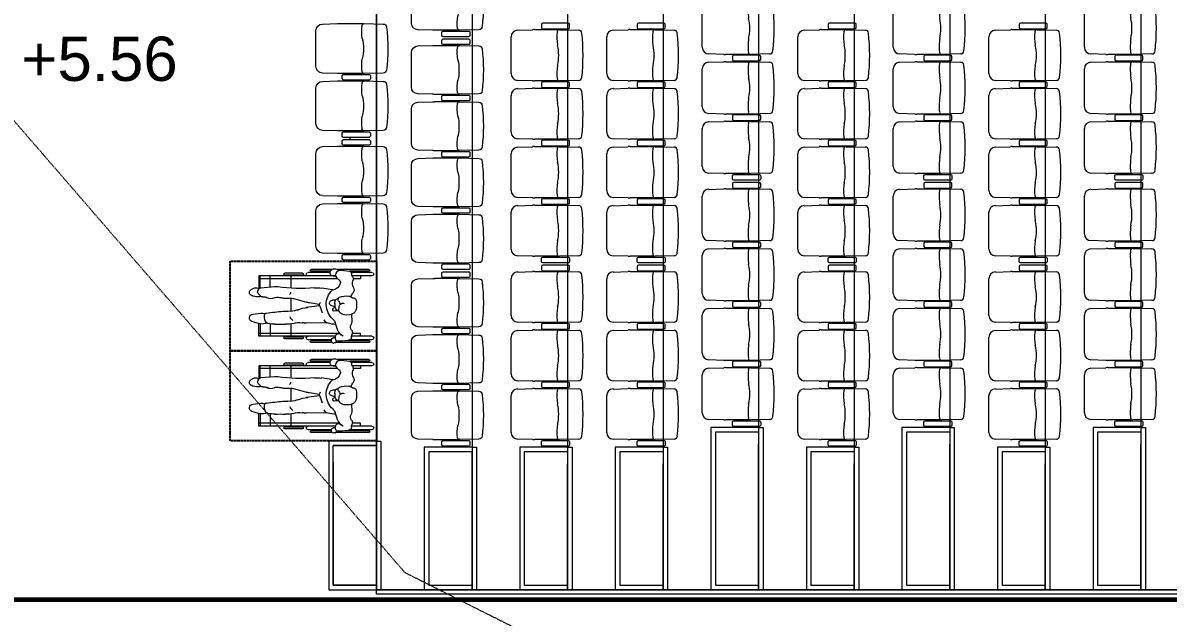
# Model space of a CAD drawing. Header units: millimetres. Extents: x 10569 to 232243, y -25347 to 80743.
# Drawn here: x 54914 to 65102, y 11471 to 16754 of the extents above; entities that cross this region are included whole.
import ezdxf

# ---------------------------------------------------------------- set-up
doc = ezdxf.new("R2010")
doc.units = ezdxf.units.MM
for name, pattern in [('Dash', [6, 3, -3]), ('Hidden', [7.14375, 4.7625, -2.38125]), ('IMPORT-IMPORT-Hidden _5_ _3_', [2.41935, 1.6129, -0.80645])]:
    doc.linetypes.add(name, pattern=pattern)
for name, color, linetype, lineweight in [('_TP__Theatreplan', 250, 'Continuous', 9), ('A-ANNO-NOTE', 131, 'Continuous', 25), ('A-DETL', 90, 'Continuous', 9), ('A-DETL-HDLN', 90, 'Hidden', 9), ('DLN0401_', 250, 'Continuous', 9), ('P001', 131, 'Continuous', 9), ('P003', 231, 'Continuous', 9), ('P004', 41, 'Continuous', 9), ('P007', 191, 'Continuous', 9), ('P012', 201, 'Continuous', 9), ('P014', 61, 'Continuous', 9), ('P907', 195, 'Continuous', 9), ('P911', 155, 'Continuous', 9), ('P912', 205, 'Continuous', 9), ('P_2DIM', 6, 'Continuous', 9), ('SEATING OPTION A PLAN_20181105_dwg _2_', 8, 'Continuous', 9)]:
    doc.layers.add(name, color=color, linetype=linetype, lineweight=lineweight)
doc.styles.add('Arial_1', font='arial.ttf', dxfattribs={"height": 393.413174})

# ---------------------------------------------------------------- blocks, each defined once
blk = doc.blocks.new('SEATING OPTION A PLAN_20181105_dwg_Hr_ch_CS-01_500-19088042-TENDER DRAFT G_F')
at = {"layer": 'P001', "color": 253}
for p, q in [((-347, 217), (-481, 213)), ((-129, 218), (-331, 218)), ((60, 213), (-108, 217)), ((-539, 153), (-539, -153)), ((-481, -213), (-347, -217)), ((-331, -218), (-129, -218)), ((-108, -217), (60, -213))]:
    blk.add_line(p, q, dxfattribs=at)
for centre, radius, start, end in [((-479, 153), 60, 91.7184, 180), ((-331, -332), 550, 90, 91.7184), ((-129, 178), 40, 71.95, 90), ((-109, 197), 20, 88.7726, 173.5969), ((60, 183), 30, 7.0549, 88.7726), ((278, 154), 409, 173.5969, 188.9692), ((-1423, 0), 1524, 352.9451, 7.0549), ((-526, 0), 410, 347.3196, 12.6804), ((278, -154), 409, 171.0308, 186.4031), ((-479, -153), 60, 180, 268.2816), ((-109, -197), 20, 186.4031, 271.2274), ((60, -183), 30, 271.2274, 352.9451), ((-331, 333), 550, 268.2816, 270), ((-129, -177), 40, 270, 288.05)]:
    blk.add_arc(centre, radius, start, end, dxfattribs=at)
blk = doc.blocks.new('SEATING OPTION A PLAN_20181105_dwg_Hr_ch_CS-01_hiji-19088041-TENDER DRAFT G_F')
at = {"layer": 'P003', "color": 253}
for p, q in [((-268, 13), (-268, -13)), ((-30, 25), (-256, 25)), ((-18, -13), (-18, 13)), ((-256, -25), (-30, -25))]:
    blk.add_line(p, q, dxfattribs=at)
for centre, start, end in [((-256, 13), 90, 180), ((-30, 13), 360, 90), ((-256, -13), 180, 270), ((-30, -13), 270, 0)]:
    blk.add_arc(centre, 12, start, end, dxfattribs=at)
blk = doc.blocks.new('SEATING OPTION A PLAN_20181105_dwg_Hr_ch_CS-01_hiji-19088044-TENDER DRAFT G_F')
at = {"layer": 'P003', "color": 253}
for p, q in [((-268, 13), (-268, -13)), ((-30, 25), (-256, 25)), ((-18, -13), (-18, 13)), ((-256, -25), (-30, -25))]:
    blk.add_line(p, q, dxfattribs=at)
for centre, start, end in [((-256, 13), 90, 180), ((-30, 13), 360, 90), ((-256, -13), 180, 270), ((-30, -13), 270, 0)]:
    blk.add_arc(centre, 12, start, end, dxfattribs=at)
blk = doc.blocks.new('SEATING OPTION A PLAN_20181105_dwg_B$AE7F12672-19088045-TENDER DRAFT G_F')
at = {"layer": 'P014', "color": 253}
for p, q in [((155166, 171874), (155334, 171878)), ((155355, 171878), (155557, 171878)), ((155573, 171878), (155707, 171874)), ((155765, 171814), (155765, 171487)), ((155334, 171424), (155166, 171427)), ((155557, 171423), (155355, 171423)), ((155707, 171428), (155573, 171424))]:
    blk.add_line(p, q, dxfattribs=at)
for centre, radius, start, end in [((155166, 171844), 30, 91.2274, 172.9451), ((155335, 171858), 20, 6.4031, 91.2274), ((155355, 171838), 40, 90, 108.05), ((155557, 171328), 550, 88.2816, 90), ((155705, 171814), 60, 0, 88.2816), ((156816, 171651), 1691, 173.3021, 186.6979), ((154871, 171810), 487, 351.7803, 5.8686), ((155752, 171651), 410, 167.3196, 192.6804), ((154871, 171491), 487, 354.1314, 8.2197), ((155705, 171487), 60, 271.7184, 360), ((155166, 171457), 30, 187.0549, 268.7726), ((155335, 171444), 20, 268.7726, 353.5969), ((155355, 171463), 40, 251.95, 270), ((155557, 171973), 550, 270, 271.7184)]:
    blk.add_arc(centre, radius, start, end, dxfattribs=at)
blk = doc.blocks.new('SEATING OPTION A PLAN_20181105_dwg_B$AA7CF0BD6-19088046-TENDER DRAFT G_F')
at = {"layer": 'P012', "color": 253}
for p, q in [((156016, 171779), (156184, 171783)), ((156205, 171783), (156407, 171783)), ((156423, 171783), (156557, 171779)), ((156615, 171719), (156615, 171382)), ((156184, 171319), (156016, 171322)), ((156407, 171318), (156205, 171318)), ((156557, 171323), (156423, 171319))]:
    blk.add_line(p, q, dxfattribs=at)
for centre, radius, start, end in [((156016, 171749), 30, 91.2274, 172.9451), ((156185, 171763), 20, 6.4031, 91.2274), ((156205, 171743), 40, 90, 108.05), ((155679, 171713), 528, 352.11, 5.6334), ((156407, 171233), 550, 88.2816, 90), ((156555, 171719), 60, 0, 88.2816), ((157752, 171551), 1777, 173.4674, 186.5326), ((156602, 171551), 410, 167.3196, 192.6804), ((155679, 171388), 528, 354.3666, 7.89), ((156555, 171382), 60, 271.7184, 360), ((156016, 171352), 30, 187.0549, 268.7726), ((156185, 171339), 20, 268.7726, 353.5969), ((156205, 171358), 40, 251.95, 270), ((156407, 171868), 550, 270, 271.7184)]:
    blk.add_arc(centre, radius, start, end, dxfattribs=at)
blk = doc.blocks.new('SEATING OPTION A PLAN_20181105_dwg_B$680A16E02-19088047-TENDER DRAFT G_F')
at = {"layer": 'P001', "color": 253}
for p, q in [((-311, 222), (-445, 218)), ((-93, 223), (-295, 223)), ((96, 218), (-72, 222)), ((-503, 158), (-503, -158)), ((-445, -218), (-311, -222)), ((-295, -222), (-93, -222)), ((-72, -222), (96, -218))]:
    blk.add_line(p, q, dxfattribs=at)
for centre, radius, start, end in [((-443, 158), 60, 91.7184, 180), ((-295, -327), 550, 90, 91.7184), ((352, 157), 447, 173.8758, 188.5782), ((-93, 183), 40, 71.95, 90), ((-73, 202), 20, 88.7726, 173.5969), ((96, 188), 30, 7.0549, 88.7726), ((-1469, 0), 1606, 353.1282, 6.8718), ((-490, 0), 410, 347.3196, 12.6804), ((352, -157), 447, 171.4218, 186.1242), ((-443, -158), 60, 180, 268.2816), ((96, -188), 30, 271.2274, 352.9451), ((-295, 328), 550, 268.2816, 270), ((-73, -202), 20, 186.4031, 271.2274), ((-93, -182), 40, 270, 288.05)]:
    blk.add_arc(centre, radius, start, end, dxfattribs=at)
blk = doc.blocks.new('SEATING OPTION A PLAN_20181105_dwg_option a seating01 - Copy_dwg_Wheelchair Plan-196646-Level 1-19088048-TENDER DRAFT G_F')
at = {"layer": '_TP__Theatreplan', "color": 253}
for p, q in [((-695, 314), (-417, 314)), ((-444, 307), (-525, 298)), ((-379, 319), (-402, 319)), ((-365, 314), (-180, 314)), ((-722, 288), (-539, 288)), ((-722, 257), (-548, 257)), ((-695, 298), (-526, 298)), ((-416, 232), (285, 232)), ((-397, 257), (-378, 257)), ((-353, 298), (-180, 298)), ((-351, 288), (-153, 288)), ((-104, 281), (54, 281)), ((-104, 264), (54, 264)), ((0, 257), (0, 148)), ((185, 159), (185, 257)), ((273, 150), (273, 257)), ((-375, 132), (-274, 149)), ((267, 152), (146, 162)), ((292, 127), (282, 143)), ((-424, 59), (-405, 48)), ((-392, 11), (-395, 35)), ((-392, 10), (-393, -14)), ((-253, 1), (-166, 16)), ((-37, 53), (-139, 22)), ((0, 59), (0, -59)), ((68, 58), (0, 59)), ((290, 101), (271, 79)), ((-540, -85), (-542, -150)), ((-430, -58), (-416, -50)), ((-428, -46), (-429, -22)), ((-423, -54), (-387, -56)), ((-394, -23), (-381, -29)), ((-256, -10), (-137, -24)), ((338, -83), (267, -75)), ((-331, -163), (-136, -162)), ((0, -170), (0, -279)), ((185, -169), (185, -279)), ((273, -169), (273, -279)), ((-722, -279), (-540, -279)), ((-466, -279), (-432, -259)), ((-449, -269), (-427, -241)), ((-445, -264), (-445, -267)), ((-437, -254), (285, -254)), ((-104, -287), (54, -287)), ((-104, -304), (54, -304)), ((-722, -311), (-526, -311)), ((-695, -321), (-490, -321)), ((-695, -336), (-395, -336)), ((-393, -338), (-402, -332)), ((-370, -337), (-384, -340)), ((-367, -336), (-180, -336)), ((-361, -311), (-153, -311)), ((-360, -321), (-180, -321))]:
    blk.add_line(p, q, dxfattribs=at)
at = {"layer": '_TP__Theatreplan', "color": 253, "flags": 128}
for points in [[(-619, 257), (-619, 232), (-555, 232)], [(-367, 257), (285, 257), (285, 150)], [(-399, -279), (285, -279), (285, -167)], [(-619, -279), (-619, -254), (-547, -254)]]:
    blk.add_lwpolyline(points, dxfattribs=at)
at = {"layer": '_TP__Theatreplan', "color": 253}
for centre, radius, start, end in [((-695, 306), 7.81, 90, 270), ((-440, 267), 39.7, 338.1434, 96.1738), ((-402, 293), 25.6, 90.3734, 154.0963), ((-379, 296), 22.9, 50.9982, 90.3734), ((-389, 284), 38.6, 336.7071, 50.9982), ((-180, 306), 7.81, 270, 90), ((-722, 272), 15.6, 90, 270), ((-631, 191), 81.4, 333.5166, 16.5694), ((-501, 229), 53.6, 157.1485, 196.5694), ((-717, 320), 181, 337.1485, 348.553), ((-523, 281), 17.5, 96.1738, 168.553), ((-414, 198), 27.2, 124.5485, 199.9444), ((-470, 279), 71.8, 304.5485, 338.1434), ((-388, 222), 36.3, 74.409, 113.6829), ((-373, 277), 20.6, 254.409, 336.7071), ((-153, 272), 15.6, 270, 90), ((-104, 272), 8.5, 90, 270), ((54, 272), 8.5, 270, 90), ((-513, 132), 49.5, 153.5166, 217.5222), ((-645, 31), 117, 19.7257, 37.5222), ((-355, 219), 90.2, 199.9444, 256.9452), ((-491, 4), 176, 310.6612, 46.6858), ((-234, -90), 242, 84.1619, 99.6849), ((-85, 1365), 1221, 264.1619, 279.4895), ((28, 108), 25.2, 169.3771, 225.3134), ((135, 48), 115, 84.8929, 99.4895), ((266, 132), 19.3, 32.0961, 84.8929), ((303, 67), 84.2, 47.1659, 107.4034), ((273, 115), 22.1, 320.0692, 32.0961), ((341, 109), 27.9, 299.1731, 47.1659), ((-335, 0), 249, 170.2167, 190.0443), ((-563, 39), 18.4, 90.9535, 170.2167), ((-564, 92), 34.5, 270.9535, 311.329), ((-511, 33), 45.1, 96.4099, 131.329), ((-496, -99), 177, 69.5864, 96.4099), ((-465, -22), 35.8, 360, 105.4377), ((-114, -149), 360, 149.1701, 154.8848), ((-442, 47), 21.7, 329.1701, 69.5864), ((-413, 32), 18.6, 7.5231, 61.3712), ((-400, -63), 108, 68.468, 90.2381), ((-401, 10), 9.29, 357.1058, 7.5231), ((-369, 15), 24.2, 297.295, 68.468), ((-95, 80), 176, 199.3703, 207.8163), ((-202, 231), 218, 279.5756, 286.9445), ((0, -66), 124, 89.7461, 106.9445), ((68, 160), 101, 269.7461, 290.1272), ((121, 15), 53.2, 61.1107, 110.1272), ((177, 116), 62.5, 241.1107, 302.0847), ((239, 17), 53.8, 79.8776, 122.0847), ((253, 94), 24.4, 259.8776, 320.0692), ((290, 110), 40.4, 237.7219, 264.8934), ((297, 187), 117, 264.8934, 299.1731), ((-531, -34), 50.5, 190.0443, 248.1335), ((-500, 41), 132, 248.1335, 292.3739), ((-464, -48), 35.8, 292.3739, 3.0345), ((-438, -12), 44.5, 299.7251, 357.1058), ((-399, 73), 89.7, 273.7076, 297.295), ((-386, -42), 13.8, 267.8272, 64.231), ((-100, -99), 180, 147.274, 171.2195), ((-175, -330), 307, 67.3879, 85.668), ((9, 112), 171, 247.3879, 276.056), ((52, -290), 233, 85.583, 96.056), ((-104, -2303), 2252, 81.839, 85.583), ((213, -95), 21.9, 1.2881, 81.839), ((258, -163), 88.5, 83.7627, 109.5493), ((83, -98), 152, 343.4823, 1.2881), ((334, -117), 34.5, 291.9692, 83.7627), ((-486, -151), 55.8, 178.7191, 206.463), ((-577, -197), 45.6, 323.1315, 26.463), ((-821, -49), 440, 335.8172, 345.644), ((-401, 52), 226, 270.5698, 288.0744), ((-340, -172), 55.8, 130.6612, 165.644), ((-348, -114), 54.6, 295.1049, 338.8275), ((-138, 128), 291, 270.312, 277.4493), ((-75, -354), 196, 74.1699, 97.4493), ((31, 19), 192, 254.1699, 274.4975), ((-44, -94), 51, 298.693, 344.3358), ((98, -833), 662, 86.3024, 94.4975), ((153, 23), 195, 266.3024, 284.8355), ((194, -131), 35.9, 284.8355, 343.4823), ((254, -82), 89.1, 242.6529, 278.261), ((216, 175), 349, 278.261, 291.9692), ((-722, -295), 15.6, 90, 270), ((-510, -247), 37.6, 143.1315, 205.2149), ((-594, -286), 54.6, 356.2268, 25.2149), ((-518, -291), 21, 176.2268, 235.4123), ((-421, -277), 21.3, 14.3528, 121.0291), ((-471, -206), 56.9, 321.1007, 335.8172), ((-478, -292), 80.4, 346.289, 14.3528), ((-382, -270), 24.1, 229.4894, 277.8265), ((-377, -307), 13.2, 37.78, 97.8265), ((-392, -319), 31.5, 334.4064, 37.78), ((-153, -295), 15.6, 270, 90), ((-104, -295), 8.5, 90, 270), ((54, -295), 8.5, 270, 90), ((-695, -329), 7.81, 90, 270), ((-492, -252), 68.3, 235.4123, 263.5457), ((-409, 482), 807, 263.5457, 269.2953), ((-418, -306), 18.4, 269.2953, 346.289), ((-395, -323), 11, 166.4185, 233.805), ((-386, -327), 12.8, 233.805, 280.699), ((-372, -328), 9.34, 280.699, 334.4064), ((-180, -329), 7.81, 270, 90)]:
    blk.add_arc(centre, radius, start, end, dxfattribs=at)
at = {"layer": 'DLN0401_', "color": 9, "linetype": 'IMPORT-IMPORT-Hidden _5_ _3_', "lineweight": 25, "flags": 128}
blk.add_lwpolyline([(-762, 389), (-762, -411), (538, -411), (538, 389)], close=True, dxfattribs=at)
blk = doc.blocks.new('SEATING OPTION A PLAN_20181105_dwg _2_-19088040-TENDER DRAFT G_F')
at = {"layer": 'P004', "color": 253, "flags": 128}
for points in [[(2268, 22324), (1843, 22324), (1843, 20882), (2268, 20882), (2268, 22177)], [(3968, 22324), (3543, 22324), (3543, 20882), (3968, 20882), (3968, 22177)], [(5668, 22324), (5243, 22324), (5243, 20882), (5668, 20882), (5668, 22177)], [(-1132, 22204), (-1557, 22204), (-1557, 20882), (-1132, 20882), (-1132, 22057)], [(-282, 22149), (-707, 22149), (-707, 20882), (-282, 20882), (-282, 22002)], [(568, 22149), (143, 22149), (143, 20882), (568, 20882), (568, 22002)], [(1418, 22149), (993, 22149), (993, 20882), (1418, 20882), (1418, 22002)], [(3118, 22149), (2693, 22149), (2693, 20882), (3118, 20882), (3118, 22002)], [(4818, 22149), (4393, 22149), (4393, 20882), (4818, 20882), (4818, 22002)]]:
    blk.add_lwpolyline(points, dxfattribs=at)
at = {"layer": 'P007', "color": 253, "flags": 128}
blk.add_lwpolyline([(13624, 36612), (13624, 20882), (-1132, 20882), (-1132, 36612)], dxfattribs=at)
at = {"layer": 'P907', "color": 253}
for p, q in [((-1132, 36612), (-1132, 20882)), ((-282, 36612), (-282, 20882)), ((568, 36612), (568, 20882)), ((1418, 36612), (1418, 20882)), ((2268, 36612), (2268, 20882)), ((3118, 36612), (3118, 20882)), ((3968, 36612), (3968, 20882)), ((4818, 36612), (4818, 20882)), ((5668, 36612), (5668, 20882))]:
    blk.add_line(p, q, dxfattribs=at)
at = {"layer": 'P911', "color": 253, "flags": 128}
for points in [[(2268, 22324), (2308, 22324), (2308, 20882), (2268, 20882), (2268, 22177)], [(3968, 22324), (4008, 22324), (4008, 20882), (3968, 20882), (3968, 22177)], [(5668, 22324), (5708, 22324), (5708, 20882), (5668, 20882), (5668, 22177)], [(2268, 22284), (1883, 22284), (1883, 20922), (2268, 20922), (2268, 22137)], [(3968, 22284), (3583, 22284), (3583, 20922), (3968, 20922), (3968, 22137)], [(5668, 22284), (5283, 22284), (5283, 20922), (5668, 20922), (5668, 22137)], [(-1517, 22017), (-1517, 20922), (-1132, 20922), (-1132, 22017), (-1132, 20922), (-1517, 20922), (-1517, 22164), (-1132, 22164), (-1517, 22164)], [(-1132, 22204), (-1092, 22204), (-1092, 20882), (-1132, 20882), (-1132, 22057)], [(-282, 22149), (-242, 22149), (-242, 20882), (-282, 20882), (-282, 22109), (-667, 22109), (-667, 20922), (-282, 20922), (-282, 21962)], [(568, 22109), (183, 22109), (183, 20922), (568, 20922), (568, 21962)], [(568, 22149), (608, 22149), (608, 20882), (568, 20882), (568, 22002)], [(1418, 22109), (1033, 22109), (1033, 20922), (1418, 20922), (1418, 21962)], [(1418, 22149), (1458, 22149), (1458, 20882), (1418, 20882), (1418, 22002)], [(3118, 22109), (2733, 22109), (2733, 20922), (3118, 20922), (3118, 21962)], [(3118, 22149), (3158, 22149), (3158, 20882), (3118, 20882), (3118, 22002)], [(4818, 22109), (4433, 22109), (4433, 20922), (4818, 20922), (4818, 21962)], [(4818, 22149), (4858, 22149), (4858, 20882), (4818, 20882), (4818, 22002)]]:
    blk.add_lwpolyline(points, dxfattribs=at)
at = {"layer": 'P912', "color": 253, "flags": 128}
blk.add_lwpolyline([(-1132, 20882), (13624, 20882), (13624, 20842), (-1132, 20842)], close=True, dxfattribs=at)
at = {"layer": 'P_2DIM', "color": 253}
blk.add_line((-1366, 24884), (-1366, 24904), dxfattribs=at)
at = {"extrusion": (0, 0, -1), "zscale": -1, "rotation": 180}
for name, p in [('SEATING OPTION A PLAN_20181105_dwg_Hr_ch_CS-01_500-19088042-TENDER DRAFT G_F', (282, 26074)), ('SEATING OPTION A PLAN_20181105_dwg_B$680A16E02-19088047-TENDER DRAFT G_F', (1168, 25694)), ('SEATING OPTION A PLAN_20181105_dwg_Hr_ch_CS-01_hiji-19088041-TENDER DRAFT G_F', (282, 25824)), ('SEATING OPTION A PLAN_20181105_dwg_Hr_ch_CS-01_hiji-19088041-TENDER DRAFT G_F', (282, 25754)), ('SEATING OPTION A PLAN_20181105_dwg_Hr_ch_CS-01_500-19088042-TENDER DRAFT G_F', (282, 25504)), ('SEATING OPTION A PLAN_20181105_dwg_B$680A16E02-19088047-TENDER DRAFT G_F', (1168, 25184)), ('SEATING OPTION A PLAN_20181105_dwg_Hr_ch_CS-01_hiji-19088041-TENDER DRAFT G_F', (1168, 25439)), ('SEATING OPTION A PLAN_20181105_dwg_Hr_ch_CS-01_hiji-19088041-TENDER DRAFT G_F', (282, 25254)), ('SEATING OPTION A PLAN_20181105_dwg_Hr_ch_CS-01_500-19088042-TENDER DRAFT G_F', (282, 25004)), ('SEATING OPTION A PLAN_20181105_dwg_Hr_ch_CS-01_hiji-19088041-TENDER DRAFT G_F', (1168, 24929)), ('SEATING OPTION A PLAN_20181105_dwg_Hr_ch_CS-01_hiji-19088041-TENDER DRAFT G_F', (1168, 24859)), ('SEATING OPTION A PLAN_20181105_dwg_B$680A16E02-19088047-TENDER DRAFT G_F', (1168, 24604)), ('SEATING OPTION A PLAN_20181105_dwg_Hr_ch_CS-01_hiji-19088041-TENDER DRAFT G_F', (282, 24754)), ('SEATING OPTION A PLAN_20181105_dwg_Hr_ch_CS-01_500-19088042-TENDER DRAFT G_F', (282, 24504)), ('SEATING OPTION A PLAN_20181105_dwg_Hr_ch_CS-01_hiji-19088041-TENDER DRAFT G_F', (-2304, 24549)), ('SEATING OPTION A PLAN_20181105_dwg_Hr_ch_CS-01_hiji-19088041-TENDER DRAFT G_F', (-4004, 24549)), ('SEATING OPTION A PLAN_20181105_dwg_Hr_ch_CS-01_hiji-19088041-TENDER DRAFT G_F', (-5704, 24549)), ('SEATING OPTION A PLAN_20181105_dwg_Hr_ch_CS-01_hiji-19088041-TENDER DRAFT G_F', (1168, 24349)), ('SEATING OPTION A PLAN_20181105_dwg_B$680A16E02-19088047-TENDER DRAFT G_F', (1168, 24094)), ('SEATING OPTION A PLAN_20181105_dwg_Hr_ch_CS-01_hiji-19088041-TENDER DRAFT G_F', (282, 24254)), ('SEATING OPTION A PLAN_20181105_dwg_Hr_ch_CS-01_500-19088042-TENDER DRAFT G_F', (282, 24004)), ('SEATING OPTION A PLAN_20181105_dwg_Hr_ch_CS-01_hiji-19088041-TENDER DRAFT G_F', (1168, 23839)), ('SEATING OPTION A PLAN_20181105_dwg_Hr_ch_CS-01_hiji-19088041-TENDER DRAFT G_F', (-604, 23814)), ('SEATING OPTION A PLAN_20181105_dwg_Hr_ch_CS-01_hiji-19088041-TENDER DRAFT G_F', (-1454, 23814)), ('SEATING OPTION A PLAN_20181105_dwg_Hr_ch_CS-01_hiji-19088041-TENDER DRAFT G_F', (-3154, 23814)), ('SEATING OPTION A PLAN_20181105_dwg_Hr_ch_CS-01_hiji-19088041-TENDER DRAFT G_F', (-4854, 23814)), ('SEATING OPTION A PLAN_20181105_dwg_Hr_ch_CS-01_hiji-19088041-TENDER DRAFT G_F', (282, 23754)), ('SEATING OPTION A PLAN_20181105_dwg_Hr_ch_CS-01_500-19088042-TENDER DRAFT G_F', (282, 23434)), ('SEATING OPTION A PLAN_20181105_dwg_Hr_ch_CS-01_hiji-19088041-TENDER DRAFT G_F', (282, 23684)), ('SEATING OPTION A PLAN_20181105_dwg_Hr_ch_CS-01_500-19088042-TENDER DRAFT G_F', (282, 22934)), ('SEATING OPTION A PLAN_20181105_dwg_Hr_ch_CS-01_hiji-19088041-TENDER DRAFT G_F', (282, 23184)), ('SEATING OPTION A PLAN_20181105_dwg_Hr_ch_CS-01_500-19088042-TENDER DRAFT G_F', (282, 22434)), ('SEATING OPTION A PLAN_20181105_dwg_Hr_ch_CS-01_hiji-19088041-TENDER DRAFT G_F', (282, 22684)), ('SEATING OPTION A PLAN_20181105_dwg_Hr_ch_CS-01_hiji-19088041-TENDER DRAFT G_F', (-2304, 22359)), ('SEATING OPTION A PLAN_20181105_dwg_Hr_ch_CS-01_hiji-19088041-TENDER DRAFT G_F', (-4004, 22359)), ('SEATING OPTION A PLAN_20181105_dwg_Hr_ch_CS-01_hiji-19088041-TENDER DRAFT G_F', (-5704, 22359)), ('SEATING OPTION A PLAN_20181105_dwg_Hr_ch_CS-01_hiji-19088041-TENDER DRAFT G_F', (282, 22184)), ('SEATING OPTION A PLAN_20181105_dwg_Hr_ch_CS-01_hiji-19088041-TENDER DRAFT G_F', (-604, 22184)), ('SEATING OPTION A PLAN_20181105_dwg_Hr_ch_CS-01_hiji-19088041-TENDER DRAFT G_F', (-1454, 22184)), ('SEATING OPTION A PLAN_20181105_dwg_Hr_ch_CS-01_hiji-19088041-TENDER DRAFT G_F', (-3154, 22184)), ('SEATING OPTION A PLAN_20181105_dwg_Hr_ch_CS-01_hiji-19088041-TENDER DRAFT G_F', (-4854, 22184))]:
    blk.add_blockref(name, p, dxfattribs=at)
at = {"rotation": 180}
for name, p in [('SEATING OPTION A PLAN_20181105_dwg_B$AA7CF0BD6-19088046-TENDER DRAFT G_F', (158381, 197425)), ('SEATING OPTION A PLAN_20181105_dwg_B$AA7CF0BD6-19088046-TENDER DRAFT G_F', (160081, 197425)), ('SEATING OPTION A PLAN_20181105_dwg_B$AA7CF0BD6-19088046-TENDER DRAFT G_F', (161781, 197425)), ('SEATING OPTION A PLAN_20181105_dwg_B$AE7F12672-19088045-TENDER DRAFT G_F', (155831, 197285)), ('SEATING OPTION A PLAN_20181105_dwg_B$AE7F12672-19088045-TENDER DRAFT G_F', (156681, 197285)), ('SEATING OPTION A PLAN_20181105_dwg_B$AE7F12672-19088045-TENDER DRAFT G_F', (158381, 197285)), ('SEATING OPTION A PLAN_20181105_dwg_B$AE7F12672-19088045-TENDER DRAFT G_F', (160081, 197285)), ('SEATING OPTION A PLAN_20181105_dwg_B$AA7CF0BD6-19088046-TENDER DRAFT G_F', (158381, 196895)), ('SEATING OPTION A PLAN_20181105_dwg_B$AA7CF0BD6-19088046-TENDER DRAFT G_F', (160081, 196895)), ('SEATING OPTION A PLAN_20181105_dwg_B$AA7CF0BD6-19088046-TENDER DRAFT G_F', (161781, 196895)), ('SEATING OPTION A PLAN_20181105_dwg_B$AE7F12672-19088045-TENDER DRAFT G_F', (155831, 196765)), ('SEATING OPTION A PLAN_20181105_dwg_B$AE7F12672-19088045-TENDER DRAFT G_F', (156681, 196765)), ('SEATING OPTION A PLAN_20181105_dwg_B$AE7F12672-19088045-TENDER DRAFT G_F', (158381, 196765)), ('SEATING OPTION A PLAN_20181105_dwg_B$AE7F12672-19088045-TENDER DRAFT G_F', (160081, 196765)), ('SEATING OPTION A PLAN_20181105_dwg_B$AA7CF0BD6-19088046-TENDER DRAFT G_F', (158381, 196365)), ('SEATING OPTION A PLAN_20181105_dwg_B$AA7CF0BD6-19088046-TENDER DRAFT G_F', (160081, 196365)), ('SEATING OPTION A PLAN_20181105_dwg_B$AA7CF0BD6-19088046-TENDER DRAFT G_F', (161781, 196365)), ('SEATING OPTION A PLAN_20181105_dwg_B$AE7F12672-19088045-TENDER DRAFT G_F', (155831, 196245)), ('SEATING OPTION A PLAN_20181105_dwg_B$AE7F12672-19088045-TENDER DRAFT G_F', (156681, 196245)), ('SEATING OPTION A PLAN_20181105_dwg_B$AE7F12672-19088045-TENDER DRAFT G_F', (158381, 196245)), ('SEATING OPTION A PLAN_20181105_dwg_B$AE7F12672-19088045-TENDER DRAFT G_F', (160081, 196245)), ('SEATING OPTION A PLAN_20181105_dwg_B$AA7CF0BD6-19088046-TENDER DRAFT G_F', (158381, 195765)), ('SEATING OPTION A PLAN_20181105_dwg_B$AA7CF0BD6-19088046-TENDER DRAFT G_F', (160081, 195765)), ('SEATING OPTION A PLAN_20181105_dwg_B$AA7CF0BD6-19088046-TENDER DRAFT G_F', (161781, 195765)), ('SEATING OPTION A PLAN_20181105_dwg_B$AE7F12672-19088045-TENDER DRAFT G_F', (155831, 195725)), ('SEATING OPTION A PLAN_20181105_dwg_B$AE7F12672-19088045-TENDER DRAFT G_F', (156681, 195725)), ('SEATING OPTION A PLAN_20181105_dwg_B$AE7F12672-19088045-TENDER DRAFT G_F', (158381, 195725)), ('SEATING OPTION A PLAN_20181105_dwg_B$AE7F12672-19088045-TENDER DRAFT G_F', (160081, 195725)), ('SEATING OPTION A PLAN_20181105_dwg_B$AA7CF0BD6-19088046-TENDER DRAFT G_F', (158381, 195235)), ('SEATING OPTION A PLAN_20181105_dwg_B$AA7CF0BD6-19088046-TENDER DRAFT G_F', (160081, 195235)), ('SEATING OPTION A PLAN_20181105_dwg_B$AA7CF0BD6-19088046-TENDER DRAFT G_F', (161781, 195235)), ('SEATING OPTION A PLAN_20181105_dwg_B$AE7F12672-19088045-TENDER DRAFT G_F', (155831, 195135)), ('SEATING OPTION A PLAN_20181105_dwg_B$AE7F12672-19088045-TENDER DRAFT G_F', (156681, 195135)), ('SEATING OPTION A PLAN_20181105_dwg_B$AE7F12672-19088045-TENDER DRAFT G_F', (158381, 195135)), ('SEATING OPTION A PLAN_20181105_dwg_B$AE7F12672-19088045-TENDER DRAFT G_F', (160081, 195135)), ('SEATING OPTION A PLAN_20181105_dwg_B$AA7CF0BD6-19088046-TENDER DRAFT G_F', (158381, 194705)), ('SEATING OPTION A PLAN_20181105_dwg_B$AA7CF0BD6-19088046-TENDER DRAFT G_F', (160081, 194705)), ('SEATING OPTION A PLAN_20181105_dwg_B$AA7CF0BD6-19088046-TENDER DRAFT G_F', (161781, 194705)), ('SEATING OPTION A PLAN_20181105_dwg_B$AE7F12672-19088045-TENDER DRAFT G_F', (155831, 194615)), ('SEATING OPTION A PLAN_20181105_dwg_B$AE7F12672-19088045-TENDER DRAFT G_F', (156681, 194615)), ('SEATING OPTION A PLAN_20181105_dwg_B$AE7F12672-19088045-TENDER DRAFT G_F', (158381, 194615)), ('SEATING OPTION A PLAN_20181105_dwg_B$AE7F12672-19088045-TENDER DRAFT G_F', (160081, 194615)), ('SEATING OPTION A PLAN_20181105_dwg_B$AA7CF0BD6-19088046-TENDER DRAFT G_F', (158381, 194175)), ('SEATING OPTION A PLAN_20181105_dwg_B$AA7CF0BD6-19088046-TENDER DRAFT G_F', (160081, 194175)), ('SEATING OPTION A PLAN_20181105_dwg_B$AA7CF0BD6-19088046-TENDER DRAFT G_F', (161781, 194175)), ('SEATING OPTION A PLAN_20181105_dwg_B$AE7F12672-19088045-TENDER DRAFT G_F', (155831, 194095)), ('SEATING OPTION A PLAN_20181105_dwg_B$AE7F12672-19088045-TENDER DRAFT G_F', (156681, 194095)), ('SEATING OPTION A PLAN_20181105_dwg_B$AE7F12672-19088045-TENDER DRAFT G_F', (158381, 194095)), ('SEATING OPTION A PLAN_20181105_dwg_B$AE7F12672-19088045-TENDER DRAFT G_F', (160081, 194095))]:
    blk.add_blockref(name, p, dxfattribs=at)
for p in [(604, 25894), (1454, 25894), (3154, 25894), (4854, 25894), (2304, 25609), (4004, 25609), (5704, 25609), (604, 25374), (1454, 25374), (3154, 25374), (4854, 25374), (2304, 25079), (4004, 25079), (5704, 25079), (604, 24854), (1454, 24854), (3154, 24854), (4854, 24854), (2304, 24479), (4004, 24479), (5704, 24479), (604, 24334), (1454, 24334), (3154, 24334), (4854, 24334), (2304, 23949), (4004, 23949), (5704, 23949), (604, 23744), (1454, 23744), (3154, 23744), (4854, 23744), (2304, 23419), (4004, 23419), (5704, 23419), (604, 23224), (1454, 23224), (3154, 23224), (4854, 23224), (2304, 22889), (4004, 22889), (5704, 22889), (604, 22704), (1454, 22704), (3154, 22704), (4854, 22704)]:
    blk.add_blockref('SEATING OPTION A PLAN_20181105_dwg_Hr_ch_CS-01_hiji-19088044-TENDER DRAFT G_F', p)
at = {"extrusion": (0, 0, -1), "zscale": -1}
for p in [(1894, 23416), (1894, 22616)]:
    blk.add_blockref('SEATING OPTION A PLAN_20181105_dwg_option a seating01 - Copy_dwg_Wheelchair Plan-196646-Level 1-19088048-TENDER DRAFT G_F', p, dxfattribs=at)

msp = doc.modelspace()

# ---------------------------------------------------------------- linework, layer by layer
at = {"layer": 'A-DETL', "linetype": 'Hidden', "lineweight": 60}
msp.add_line((41679.42736, 11627.48541), (72769.10347, 11627.48541), dxfattribs=at)
at = {"layer": 'A-DETL-HDLN', "linetype": 'Dash'}
for p, q in [((58314.29297, 11865.20671), (42867.88316, 29708.08832)), ((62831.55536, 9597.48558), (58314.29297, 11865.20671))]:
    msp.add_line(p, q, dxfattribs=at)

# ---------------------------------------------------------------- block references
at = {"layer": 'SEATING OPTION A PLAN_20181105_dwg _2_', "color": 53, "lineweight": 40}
msp.add_blockref('SEATING OPTION A PLAN_20181105_dwg _2_-19088040-TENDER DRAFT G_F', (59191.5567, -9168.19575), dxfattribs=at)

# ---------------------------------------------------------------- texts
at = {"layer": 'A-ANNO-NOTE', "lineweight": 5, "insert": (54901.09795, 16631.54023), "char_height": 393.413174, "width": 1656, "attachment_point": 1, "line_spacing_factor": 0.938532, "style": 'Arial_1'}
msp.add_mtext('+5.56', dxfattribs=at)

doc.saveas('drawing.dxf')
